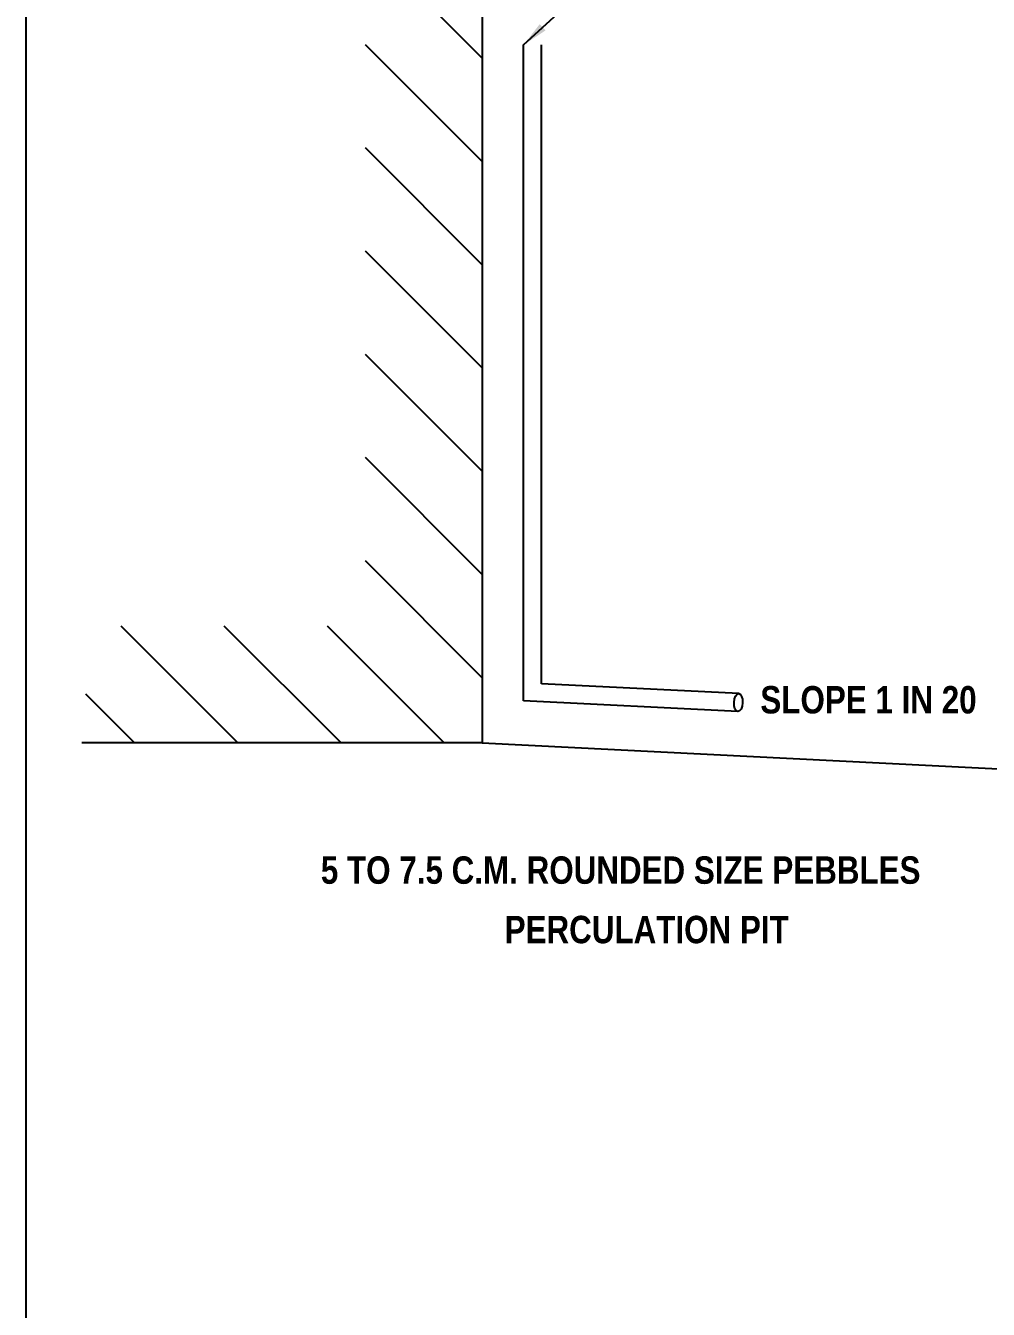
# Model space of a CAD drawing. Header units: metres. Extents: x 0 to 246, y -13 to 116.
# Drawn here: x 148.47 to 155.12, y 37.79 to 46.66 of the extents above; entities that cross this region are included whole.
import ezdxf

# ---------------------------------------------------------------- set-up
doc = ezdxf.new("R2010")
doc.units = ezdxf.units.M
doc.header["$MEASUREMENT"] = 0
doc.layers.add('TX', color=7, linetype='Continuous')
doc.styles.add('R1', font='swisscb.ttf')
doc.dimstyles.get("Standard").update_dxf_attribs({"dimtxt": 0.18, "dimasz": 0.18, "dimexe": 0.18, "dimexo": 0.0625, "dimgap": 0.09, "dimtad": 0, "dimtih": 1, "dimtoh": 1, "dimdec": 4, "dimzin": 0, "dimdsep": 46, "dimtxsty": 'Standard', "dimcen": 0.09, "dimadec": 0, "dimazin": 0, "dimtfac": 1, "dimtdec": 4, "dimtofl": 0, "dimtmove": 0, "dimatfit": 3, "dimfxl": 0, "dimtolj": 1, "dimtzin": 0, "dimarcsym": 0})

msp = doc.modelspace()

# ---------------------------------------------------------------- hatches: boundary and pattern name
at = {"ltscale": 7}
h = msp.add_hatch(dxfattribs=at)
h.set_pattern_fill('ANSI31', color=0, scale=4.032655, angle=90, style=0)
h.set_pattern_definition([(135, (-2549.58875, 1698.2877), (-0.35643967, -0.35643967), [])])
h.paths.add_polyline_path([(151.62448, 47.48024), (150.81794, 47.48024), (150.81794, 42.51211), (148.88667, 42.51211), (148.88667, 41.70558), (151.62448, 41.70558)])

# ---------------------------------------------------------------- linework, layer by layer
at = {"color": 0, "ltscale": 7}
for p, q in [((151.62448, 47.48024), (151.62448, 41.70558)), ((151.62448, 41.70558), (148.86028, 41.70558)), ((151.62448, 41.70558), (156.48536, 41.46254))]:
    msp.add_line(p, q, dxfattribs=at)
at = {"color": 0}
for p, q in [((151.90884, 41.99662), (151.90884, 46.52538)), ((151.90884, 42.02071), (151.90884, 46.52538)), ((152.03247, 42.11406), (152.03247, 46.52538)), ((153.39525, 42.04592), (152.03247, 42.11406)), ((153.38919, 41.9226), (151.90884, 41.99662))]:
    msp.add_line(p, q, dxfattribs=at)
msp.add_lwpolyline([(148.47168, -13.07124), (172.28448, -13.07124), (172.28448, 49.81527), (148.47168, 49.81527)], close=True)
msp.add_ellipse((153.39228, 41.98426), major_axis=(-0.00308, -0.06166), ratio=0.4802986, dxfattribs=at)

# ---------------------------------------------------------------- texts
at = {"layer": 'TX', "color": 0, "style": 'R1'}
for s, p in [('SLOPE 1 IN 20 ', (153.5447, 41.90925)), ('5 TO 7.5 C.M. ROUNDED SIZE PEBBLES', (150.50964, 40.73302)), ('PERCULATION PIT', (151.7791, 40.32249))]:
    msp.add_text(s, height=0.1891366, dxfattribs=at).set_placement(p)

# ---------------------------------------------------------------- leaders
at = {"color": 0}
msp.add_leader([(151.90884, 46.52538), (152.89237, 47.43019), (153.29507, 47.43019)], dimstyle='Standard', override={"dimtxt": 0.18, "dimasz": 0.18, "dimexe": 0.18, "dimexo": 0.18, "dimgap": 0.18, "dimfxl": 0.5}, dxfattribs=at)

doc.saveas('drawing.dxf')
